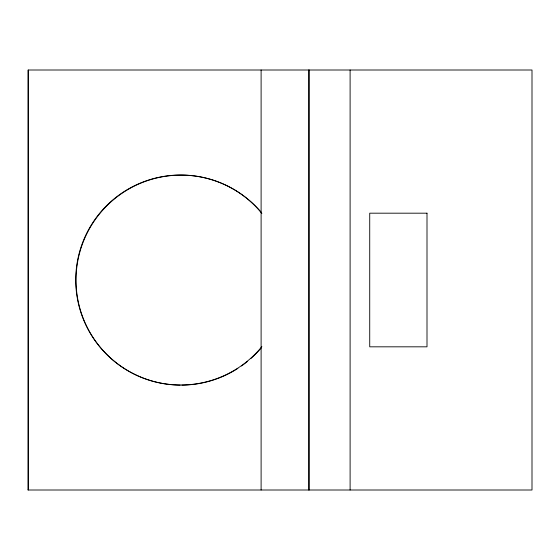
<?xml version="1.0" encoding="UTF-8"?>
<svg xmlns="http://www.w3.org/2000/svg" width="560" height="560" viewBox="0 0 560 560"><rect width="100%" height="100%" fill="white"/><g stroke="black" fill="none" stroke-linecap="round" stroke-linejoin="round"><path stroke-width="0.84" d="M28.196 70.007L28.196 490.007L28.189 70.007L532 70.007L532 490.007L28 490.007M350.105 70.007L350.105 490.007M309.085 69.993L309.085 489.993M308.833 69.993L308.833 489.993M261.107 70.007L261.107 490.007M261.072 348.075A105 105 0 0 1 250.922 358.484M247.646 361.284A105 105 0 0 1 241.465 365.988M237.895 368.389A105 105 0 0 1 181.874 385.126M180.173 385.126A105 105 0 0 1 85.911 235.641A105 105 0 0 1 261.072 212.177M261.884 346.633A105 105 0 0 1 108.948 356.636A105 105 0 0 1 108.948 203.371A105 105 0 0 1 261.884 213.381M427 213.185L369.726 213.185L369.726 346.822L427 346.822L427 213.185"/></g></svg>
